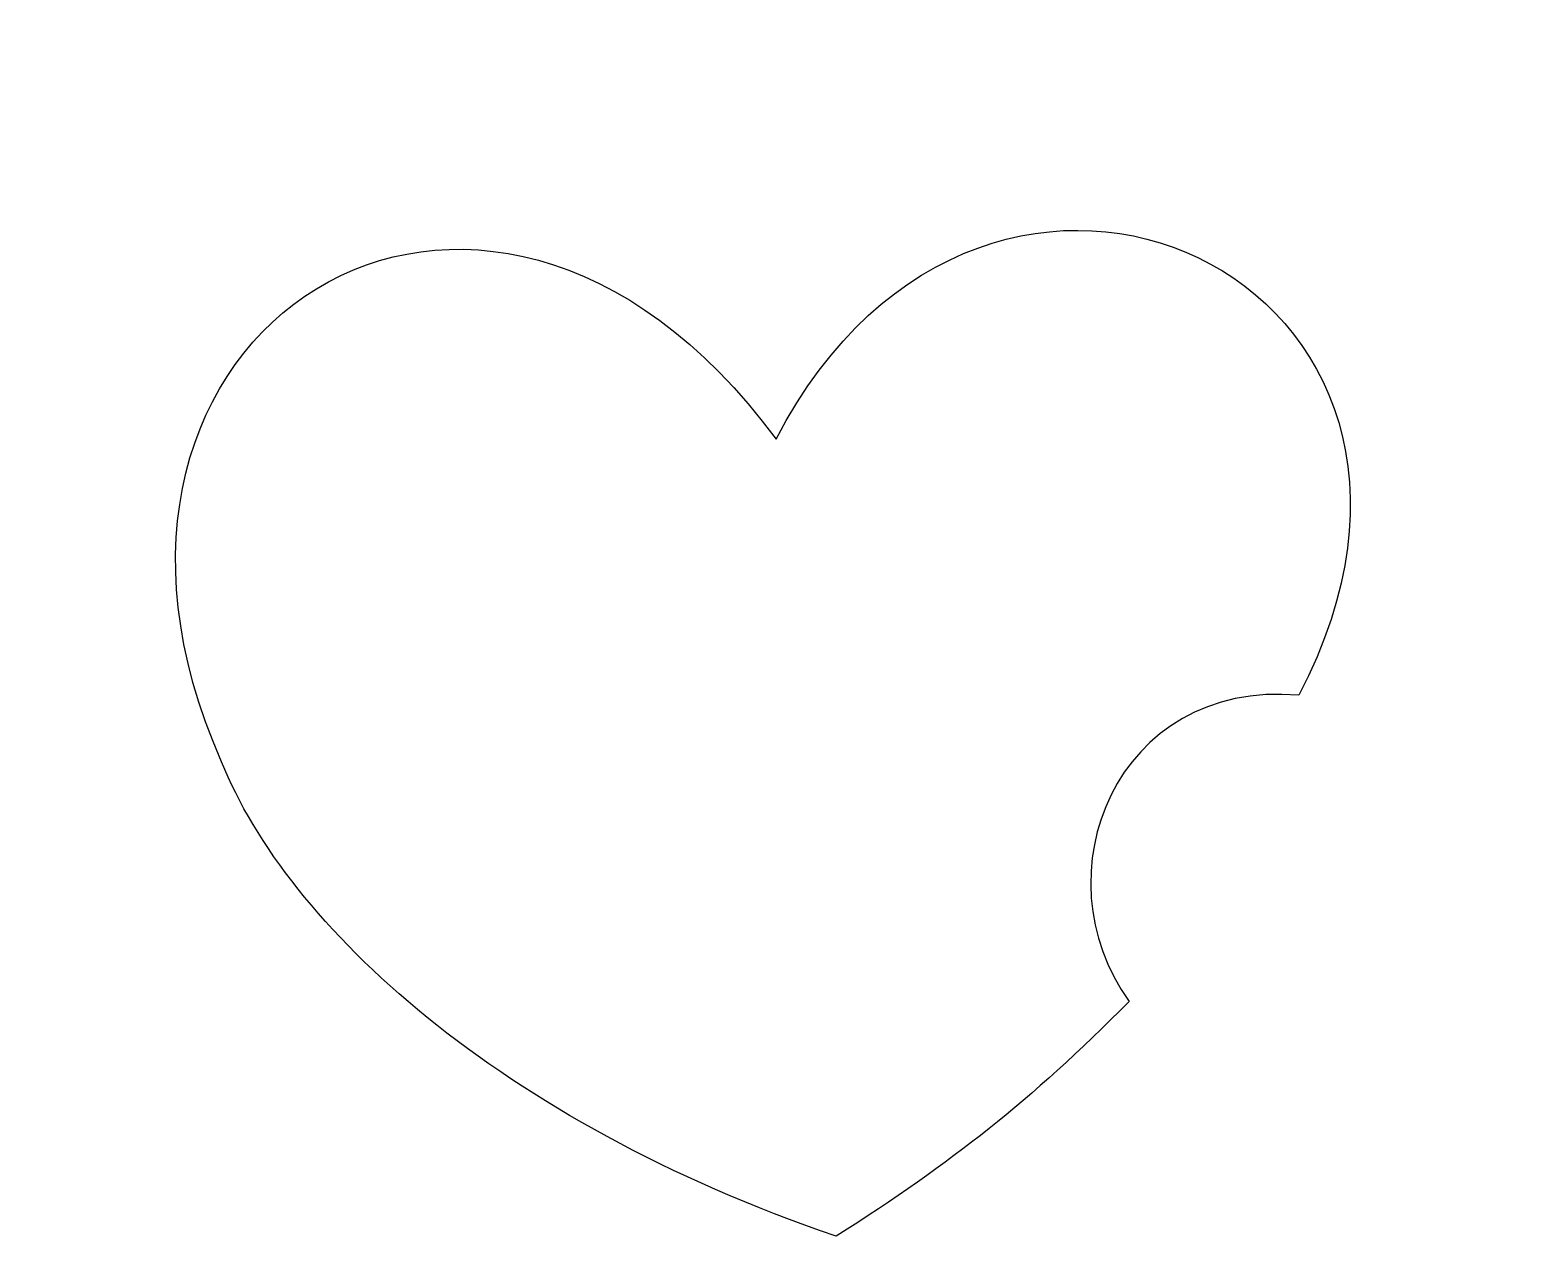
# Model space of a CAD drawing. Header units: centimetres. Extents: x -4.65 to 2.8, y 0.36 to 6.41.
import ezdxf

# ---------------------------------------------------------------- set-up
doc = ezdxf.new("R2010")
doc.units = ezdxf.units.CM
doc.header["$MEASUREMENT"] = 0
doc.layers.add('Layer 1', color=7, linetype='Continuous')

msp = doc.modelspace()

# ---------------------------------------------------------------- linework, layer by layer
at = {"layer": 'Layer 1', "color": 13}
msp.add_open_spline([(-0.90906, 4.35556), (-2.38405, 6.36113), (-4.65109, 4.90263), (-3.68927, 2.73863), (-3.68927, 2.73863), (-3.3576, 1.91476), (-2.29954, 0.93705), (-0.60767, 0.35918), (-0.60767, 0.35918), (-0.01897, 0.73588), (0.35656, 1.02935), (0.86145, 1.53677), (0.86145, 1.53677), (0.40096, 2.16958), (0.79575, 3.15338), (1.71152, 3.07207), (1.71152, 3.07207), (2.80174, 5.15584), (0.15302, 6.40928), (-0.90906, 4.35556)], degree=3, knots=[0, 0, 0, 0, 0.1666667, 0.1666667, 0.1666667, 0.1666667, 0.3333333, 0.3333333, 0.3333333, 0.3333333, 0.5, 0.5, 0.5, 0.5, 0.6666667, 0.6666667, 0.6666667, 0.6666667, 1, 1, 1, 1], dxfattribs=at)

doc.saveas('drawing.dxf')
